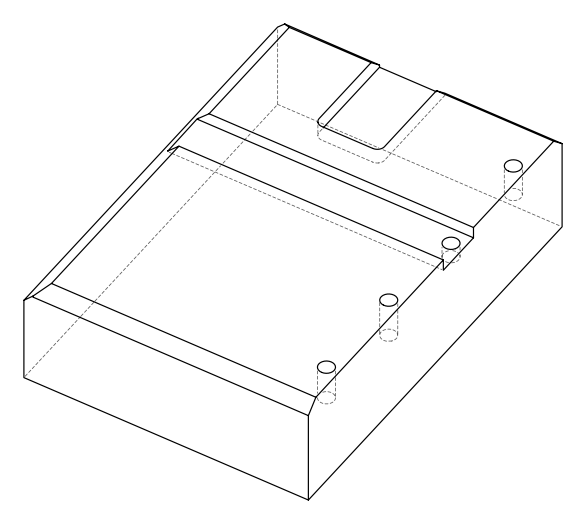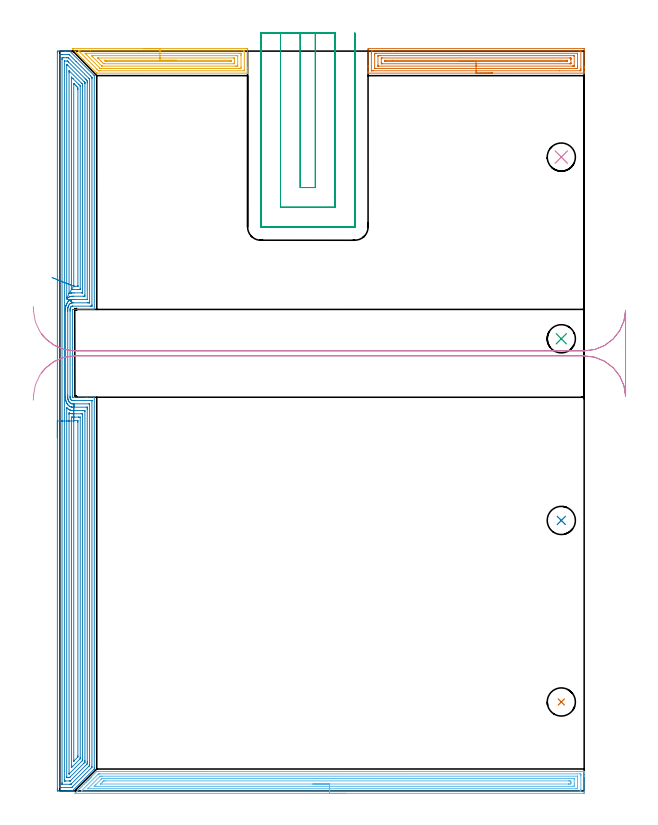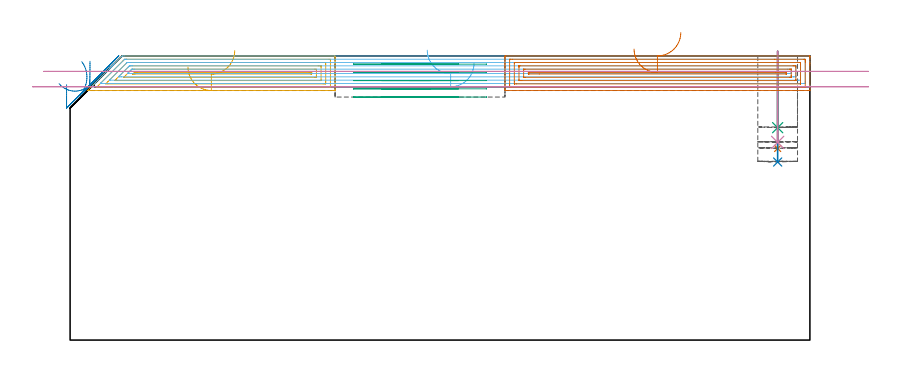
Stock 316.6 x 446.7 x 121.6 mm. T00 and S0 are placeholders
(PLAN: 10 operations, 3 tool changes, 63.5 min)
(1 INDEXABLE_INSERT_DRILL_BLIND_HOLE_FROM_SOLID | STEP1POCKET | NXT0302_005 | 0.17 min | 8923 mm3)
(2 INDEXABLE_INSERT_DRILL_BLIND_HOLE_FROM_SOLID_1 | STEP1POCKET_1 | NXT0302_005 | 0.19 min | 10237 mm3)
(3 INDEXABLE_INSERT_DRILL_BLIND_HOLE_FROM_SOLID_2 | STEP1POCKET_2 | NXT0302_005 | 0.08 min | 6908 mm3)
(4 INDEXABLE_INSERT_DRILL_BLIND_HOLE_FROM_SOLID_3 | STEP1POCKET_3 | NXT0302_005 | 0.16 min | 8335 mm3)
(5 AREA_MILL | FG_CHAMFER_SURFACE | UGT0205_001 | 4.94 min | 12959 mm3)
(6 AREA_MILL_1 | FG_CHAMFER_SURFACE_1 | UGT0205_001 | 12.31 min | 27298 mm3)
(7 AREA_MILL_2 | FG_CHAMFER_SURFACE_2 | UGT0205_001 | 6.47 min | 15081 mm3)
(8 AREA_MILL_3 | FG_CHAMFER_SURFACE_3 | UGT0205_001 | 27.09 min | 107655 mm3)
(9 MILL_SLOT | SLOT_PARTIAL_RECTANGULAR | UGT0201_134 | Follow Part, ap 3.975, ae 75% | 8.82 min | 144085 mm3)
(10 MILL_RECTANGULAR_SLOT | SLOT_RECTANGULAR | UGT0201_020 | Follow Part, ap 12.5, ae 75% | 3.27 min | 208171 mm3)
(TOOL NXT0302_005 | Index. Insert Drill 17mm [880-D1700L20-05] | D17 PA176 FL85 Z2)
(TOOL UGT0205_001 | Chamfer Mill 20 x 3 x 45 deg. | D20 FL50 Z2)
(TOOL UGT0201_134 | Carbide End Mill 15.9 | D15.9 FL30 Z4)
(TOOL UGT0201_020 | End mill 50 mm | D50 FL50 Z4)
(OP 1 INDEXABLE_INSERT_DRILL_BLIND_HOLE_FROM_SOLID)
G17 G21 G94 G90
T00 M6
G54
G17 G0 G90 X302.8 Y53.7 S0 M3
G43 Z131.6 H1
G94 G81 G98 Z82. F250. R123.6
G80
M5
M2
(OP 2 INDEXABLE_INSERT_DRILL_BLIND_HOLE_FROM_SOLID_1)
G17 G21 G94 G90
T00 M6
G54
G17 G0 G90 X302.8 Y163.3 S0 M3
G43 Z131.6 H1
G94 G81 G98 Z76.2 F250. R123.6
G80
M5
M2
(OP 3 INDEXABLE_INSERT_DRILL_BLIND_HOLE_FROM_SOLID_2)
G17 G21 G94 G90
T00 M6
G54
G17 G0 G90 X302.8 Y273. S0 M3
G43 Z131.6 H1
G94 G81 G98 Z90.9 F250. R110.4
G80
M5
M2
(OP 4 INDEXABLE_INSERT_DRILL_BLIND_HOLE_FROM_SOLID_3)
G17 G21 G94 G90
T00 M6
G54
G17 G0 G90 X302.8 Y382.7 S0 M3
G43 Z131.6 H1
G94 G81 G98 Z84.6 F250. R123.6
G80
M5
M2
(OP 5 AREA_MILL)
G17 G21 G94 G90
T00 M6
G54
G17 G0 G90 X50.45 Y448.2 S1061 M3
G43 Z131.6 H0
Z116.8
G94 G1 X50.488 Z115.928 F250.
X50.602 Z115.064
X50.791 Z114.212
X51.053 Z113.38
X51.387 Z112.574
X51.79 Z111.8
X52.259 Z111.064
X52.79 Z110.372
X53.379 Z109.729
X54.022 Z109.14
X54.714 Z108.608
X55.45 Z108.14
X56.224 Z107.737
X57.03 Z107.403
X57.862 Z107.141
X58.714 Z106.952
X59.579 Z106.838
X60.45 Z106.8
X112.768
X113.274 Y448.195 Z106.803
X113.39 Y448.192 Z106.806
X113.4 Y448.072 Z106.926
Y436.416 Z118.578
Y435.024 Z119.972
Y434.663 Z120.332
Y433.939 Z121.061
Y433.718 Z121.281
X113.397 Y433.557 Z121.436
X113.39 Y433.402 Z121.589
X113.215 Y433.4 Z121.6
X22.441
X22.305 Y433.404 Z121.589
X22.191 Y433.508 Z121.49
X14.392 Y441.307 Z113.692
X10.953 Y444.745 Z110.25
X10.815 Y444.884 Z110.114
X10.657 Y445.042 Z109.955
X10.514 Y445.184 Z109.812
X10.368 Y445.331 Z109.666
X10.227 Y445.472 Z109.526
X10.075 Y445.622 Z109.373
X9.921 Y445.779 Z109.219
X9.797 Y445.902 Z109.096
X9.637 Y446.061 Z108.934
X9.473 Y446.226 Z108.772
X9.367 Y446.332 Z108.666
X7.508 Y448.192 Z106.807
X7.52 Y448.195 Z106.805
X7.685 Y448.2 Z106.8
X60.45
Y446.786 Z108.214
X110.98 Y446.785 Z108.215
X111.136
X111.34 Y446.78 Z108.22
X111.384 Y446.779 Z108.221
X111.39 Y446.752 Z108.248
X111.394 Y446.717 Z108.283
X111.399 Y446.526 Z108.474
Y435.128 Z119.872
X111.396 Y434.99 Z120.01
X111.391 Y434.881 Z120.119
X111.386 Y434.821 Z120.179
X110.825 Y434.815 Z120.185
X24.23
X24.074
X23.336 Y434.821 Z120.179
X22.611 Y435.539 Z119.461
X22.441 Y435.709 Z119.291
X12.089 Y446.061 Z108.939
X11.709 Y446.442 Z108.558
X11.444 Y446.714 Z108.286
X11.392 Y446.77 Z108.23
X11.472 Y446.779 Z108.221
X11.709 Y446.783 Z108.217
X11.865 Y446.785 Z108.215
X12.604 Y446.786 Z108.214
X18.584
X60.45
Y445.372 Z109.628
X108.297 Z109.629
X109.001 Y445.37 Z109.63
X109.191 Y445.368 Z109.632
X109.373 Y445.365 Z109.635
X109.39 Y445.184 Z109.816
X109.397 Y444.982 Z110.018
X109.4 Y444.307 Z110.693
Y444.102 Z110.898
X109.399 Y437.089 Z117.911
X109.39 Y436.416 Z118.584
X109.375 Y436.235 Z118.765
X108.297 Y436.229 Z118.771
X25.124
X24.416 Y436.233 Z118.767
X24.379 Y436.235 Z118.765
X24.282 Y436.322 Z118.678
X24.23 Y436.37 Z118.63
X16.181 Y444.418 Z110.582
X15.42 Y445.184 Z109.816
X15.287 Y445.324 Z109.676
X15.265 Y445.365 Z109.635
X16.181 Y445.371 Z109.629
X60.45 Y445.372 Z109.628
Y443.957 Z111.043
X106.865
X107.248 Y443.956 Z111.044
X107.312 Y443.954 Z111.046
X107.379 Y443.951 Z111.049
X107.391 Y443.945 Z111.055
X107.394 Y443.921 Z111.079
X107.397 Y443.867 Z111.133
X107.4 Y443.433 Z111.567
Y438.172 Z116.828
X107.396 Y437.733 Z117.267
X107.393 Y437.678 Z117.322
X107.391 Y437.656 Z117.344
X107.366 Y437.65 Z117.35
X107.225 Y437.646 Z117.354
X107.044 Y437.644 Z117.356
X106.508 Y437.643 Z117.357
X106.151
X25.527
X25.46 Y437.644 Z117.356
X25.428 Y437.647 Z117.353
X25.415 Y437.649 Z117.351
X25.387 Y437.673 Z117.327
X25.124 Y437.926 Z117.074
X19.758 Y443.29 Z111.71
X19.619 Y443.43 Z111.57
X19.486 Y443.566 Z111.434
X19.237 Y443.823 Z111.177
X19.114 Y443.951 Z111.049
X19.145 Y443.953 Z111.047
X19.223 Y443.955 Z111.045
X19.758 Y443.957 Z111.043
X20.115
X60.45
Y442.543 Z112.457
X104.719
X105.163 Y442.539 Z112.461
X105.371 Y442.536 Z112.464
X105.39 Y442.421 Z112.579
X105.399 Y441.888 Z113.112
X105.4 Y440.133 Z114.867
X105.398 Y439.923 Z115.077
X105.391 Y439.265 Z115.735
X105.373 Y439.064 Z115.936
X105.161 Y439.061 Z115.939
X104.709 Y439.057 Z115.943
X26.902
X26.465 Y439.064 Z115.936
X26.018 Y439.489 Z115.511
X25.577 Y439.923 Z115.077
X25.124 Y440.374 Z114.626
X24.698 Y440.8 Z114.2
X23.821 Y441.677 Z113.323
X23.336 Y442.164 Z112.836
X23.095 Y442.41 Z112.59
X22.999 Y442.511 Z112.489
X22.98 Y442.537 Z112.463
X23.018 Y442.539 Z112.461
X23.124 Y442.541 Z112.459
X23.336 Y442.543 Z112.457
X60.45
Y441.129 Z113.871
X102.931
X103.266 Y441.127 Z113.873
X103.361 Y441.124 Z113.876
X103.384 Y441.122 Z113.878
X103.39 Y441.113 Z113.887
X103.394 Y441.076 Z113.924
X103.398 Y440.953 Z114.047
X103.399 Y440.8 Z114.2
Y440.57 Z114.43
X103.397 Y440.513 Z114.487
X103.392 Y440.485 Z114.515
X103.389 Y440.478 Z114.522
X103.377 Y440.476 Z114.524
X103.265 Y440.473 Z114.527
X102.931 Y440.471 Z114.529
X102.372
X28.701
X28.141 Y440.473 Z114.527
X27.807 Y440.476 Z114.524
X27.479 Y440.48 Z114.52
X27.152 Y440.8 Z114.2
X26.913 Y441.038 Z113.962
X26.849 Y441.11 Z113.89
X26.842 Y441.125 Z113.875
X26.844
X26.913 Y441.127 Z113.873
X27.472 Y441.129 Z113.871
X27.807
X60.45
X61.322 Z113.909
X62.187 Z114.023
X63.038 Z114.212
X63.87 Z114.474
X64.676 Z114.808
X65.45 Z115.211
X66.186 Z115.68
X66.878 Z116.211
X67.521 Z116.8
X68.111 Z117.443
X68.642 Z118.135
X69.11 Z118.871
X69.513 Z119.645
X69.847 Z120.451
X70.109 Z121.283
X70.298 Z122.135
X70.412 Z123.
X70.45 Z123.871
G0 Z131.6
M5
M2
(OP 6 AREA_MILL_1)
G17 G21 G94 G90
T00 M6
G54
G17 G0 G90 X172.85 Y-1.5 S1061 M3
G43 Z131.6 H0
Z118.4
G94 G1 X172.812 Z117.528 F250.
X172.698 Z116.664
X172.509 Z115.812
X172.247 Z114.98
X171.913 Z114.174
X171.51 Z113.4
X171.042 Z112.664
X170.51 Z111.972
X169.921 Z111.329
X169.278 Z110.74
X168.586 Z110.208
X167.85 Z109.74
X167.076 Z109.337
X166.27 Z109.003
X165.438 Z108.741
X164.586 Z108.552
X163.722 Z108.438
X162.85 Z108.4
X9.266
X9.119 Y-1.493 Z108.406
X9.266 Y-1.336 Z108.563
X9.712 Y-0.887 Z109.011
X10.417 Y-0.183 Z109.717
X10.605 Y0.006 Z109.904
X10.71 Y0.111 Z110.008
X11.298 Y0.698 Z110.598
X11.945 Y1.345 Z111.244
X12.837 Y2.238 Z112.137
X13.73 Y3.131 Z113.03
X14.623 Y4.024 Z113.923
X15.406 Y4.807 Z114.705
X15.516 Y4.918 Z114.814
X15.865 Y5.265 Z115.165
X16.052 Y5.452 Z115.352
X16.578 Y5.98 Z115.875
X16.745 Y6.146 Z116.044
X16.856 Y6.257 Z116.155
X17.018 Y6.421 Z116.315
X17.179 Y6.58 Z116.478
X17.302 Y6.703 Z116.601
X17.458 Y6.861 Z116.756
X17.613 Y7.014 Z116.912
X17.749 Y7.15 Z117.047
X17.899 Y7.301 Z117.196
X18.047 Y7.448 Z117.346
X18.195 Y7.596 Z117.494
X18.339 Y7.741 Z117.637
X18.481 Y7.882 Z117.78
X18.642 Y8.043 Z117.94
X18.779 Y8.181 Z118.077
X18.915 Y8.316 Z118.214
X19.088 Y8.489 Z118.387
X22.213 Y11.613 Z121.511
X22.299 Y11.694 Z121.592
X23.106 Y11.7 Z121.6
X316.434
X316.597 Y11.702 Z121.592
X316.598 Y11.701
X316.6 Y11.376 Z121.275
Y11.036 Z120.935
Y10.383 Z120.277
Y9.175 Z119.072
Y8.622 Z118.516
Y-0.786 Z109.111
X316.597 Y-1.063 Z108.834
X316.59 Y-1.492 Z108.406
X316.427 Y-1.496 Z108.402
X315.988 Y-1.5 Z108.4
X162.85
Y-0.086 Z109.814
X13.284 Y-0.085 Z109.815
X13.184 Y-0.084 Z109.816
X13.025 Y-0.079 Z109.821
X12.987 Y-0.072 Z109.828
X12.996 Y-0.061 Z109.839
X13.075 Y0.023 Z109.923
X13.16 Y0.11 Z110.01
X13.284 Y0.234 Z110.134
X23.106 Y10.056 Z119.956
X23.274 Y10.217 Z120.117
X23.325 Y10.264 Z120.164
X23.357 Y10.279 Z120.179
X23.403 Y10.281 Z120.181
X23.602 Y10.284 Z120.184
X23.999 Y10.286 Z120.186
X24.097
X314.202 Y10.285 Z120.185
X314.302 Y10.284 Z120.184
X314.562 Y10.279 Z120.179
X314.59 Y10.194 Z120.094
X314.597 Y9.993 Z119.893
X314.599 Y9.502 Z119.402
X314.6 Y9.11 Z119.01
X314.599 Y0.698 Z110.598
X314.598 Y0.308 Z110.208
X314.589 Y-0.079 Z109.821
X314.202 Y-0.084 Z109.816
X314.103 Y-0.085 Z109.815
X162.85 Y-0.086 Z109.814
Y1.328 Z111.228
X17.109 Y1.329 Z111.229
X16.875 Y1.331 Z111.231
X16.856 Y1.333 Z111.233
X16.847 Y1.336 Z111.236
X16.85 Y1.344 Z111.244
X16.856 Y1.355 Z111.255
X24.061 Y8.561 Z118.461
X24.125 Y8.622 Z118.522
X24.39 Y8.865 Z118.765
X24.642 Y8.869 Z118.769
X24.892 Y8.87 Z118.77
X25.532 Y8.871 Z118.771
X312.416
X312.5 Y8.87 Z118.77
X312.567 Y8.867 Z118.767
X312.582 Y8.865 Z118.765
X312.59 Y8.853 Z118.753
X312.593 Y8.803 Z118.703
X312.598 Y8.622 Z118.522
X312.6 Y8.441 Z118.341
Y2.278 Z112.178
X312.598 Y1.578 Z111.478
X312.596 Y1.401 Z111.301
X312.591 Y1.342 Z111.242
X312.541 Y1.335 Z111.235
X312.416 Y1.334 Z111.234
X311.776 Y1.329 Z111.229
X162.85 Y1.328 Z111.228
Y2.743 Z112.643
X21.925
X21.32 Y2.744 Z112.644
X21.029 Y2.746 Z112.646
X20.828 Y2.75 Z112.65
X20.724 Y2.764 Z112.664
X20.8 Y2.846 Z112.746
X20.862 Y2.911 Z112.811
X21.747 Y3.799 Z113.699
X24.892 Y6.944 Z116.844
X25.296 Y7.343 Z117.243
X25.369 Y7.412 Z117.312
X25.412 Y7.45 Z117.35
X25.483 Y7.452 Z117.352
X25.785 Y7.455 Z117.355
X26.073 Y7.457 Z117.357
X26.678
X310.026
X310.471 Y7.455 Z117.355
X310.571 Y7.452 Z117.352
X310.586 Y7.451 Z117.351
X310.59 Y7.437 Z117.337
X310.595 Y7.388 Z117.288
X310.598 Y7.289 Z117.189
X310.6 Y6.891 Z116.791
Y4.22 Z114.12
Y3.339 Z113.239
X310.596 Y2.914 Z112.814
X310.593 Y2.808 Z112.708
X310.59 Y2.76 Z112.66
X310.542 Y2.75 Z112.65
X310.338 Y2.747 Z112.647
X309.737 Y2.743 Z112.643
X309.449
X162.85
Y4.157 Z114.057
X24.828
X24.701 Y4.159 Z114.059
X24.617 Y4.162 Z114.062
X24.573 Y4.165 Z114.065
X24.578 Y4.173 Z114.073
X24.621 Y4.22 Z114.12
X24.754 Y4.356 Z114.256
X24.892 Y4.494 Z114.394
X25.785 Y5.387 Z115.287
X26.085 Y5.685 Z115.585
X26.387 Y5.98 Z115.88
X26.443 Y6.033 Z115.933
X26.551 Y6.039 Z115.939
X26.615 Y6.042 Z115.942
X26.678 Y6.043 Z115.943
X27.507
X307.058
X307.891 Y6.04 Z115.94
X307.951 Y6.036 Z115.936
X308.59 Y5.98 Z115.88
X308.598 Y5.343 Z115.243
X308.599 Y5.1 Z115.
X308.596 Y4.464 Z114.364
X308.59 Y4.22 Z114.12
X308.009 Y4.163 Z114.063
X307.951 Y4.161 Z114.061
X307.122 Y4.157 Z114.057
X307.058
X162.85
X161.978 Z114.095
X161.114 Z114.209
X160.262 Z114.398
X159.43 Z114.66
X158.624 Z114.994
X157.85 Z115.397
X157.114 Z115.865
X156.422 Z116.396
X155.779 Z116.986
X155.19 Z117.629
X154.658 Z118.321
X154.19 Z119.057
X153.787 Z119.831
X153.453 Z120.637
X153.191 Z121.469
X153.002 Z122.32
X152.888 Z123.185
X152.85 Z124.057
G0 Z131.6
M5
M2
(OP 7 AREA_MILL_2)
G17 G21 G94 G90
T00 M6
G54
G17 G0 G90 X261.35 Y433.4 S1061 M3
G43 Z131.6 H0
G94 G1 X261.312 Z130.728 F250.
X261.198 Z129.863
X261.009 Z129.012
X260.747 Z128.18
X260.413 Z127.374
X260.01 Z126.6
X259.542 Z125.864
X259.01 Z125.172
X258.421 Z124.529
X257.778 Z123.94
X257.086 Z123.408
X256.35 Z122.94
X255.576 Z122.537
X254.77 Z122.203
X253.938 Z121.941
X253.086 Z121.752
X252.222 Z121.638
X251.35 Z121.6
X186.25
X186.11 Y433.402 Z121.588
X186.103 Y433.528 Z121.465
X186.1 Y433.66 Z121.339
Y434.072 Z120.927
Y434.663 Z120.332
Y436.711 Z118.286
Y437.293 Z117.702
Y437.879 Z117.116
Y447.523 Z107.474
X186.104 Y447.814 Z107.183
X186.11 Y448.192 Z106.805
X186.308 Y448.196 Z106.802
X186.696 Y448.2 Z106.8
X316.004
X316.509 Y448.195 Z106.803
X316.59 Y448.192 Z106.806
X316.6 Y448.105 Z106.892
Y437.293 Z117.702
Y436.711 Z118.286
Y436.416 Z118.581
Y434.663 Z120.332
Y434.072 Z120.927
Y433.786 Z121.213
Y433.66 Z121.339
X316.597 Y433.528 Z121.465
X316.59 Y433.402 Z121.588
X316.45 Y433.4 Z121.6
X251.35
Y434.814 Z120.186
X189.217
X188.48 Y434.815 Z120.185
X188.323 Y434.817 Z120.183
X188.139 Y434.821 Z120.179
X188.109 Y434.829 Z120.171
X188.105 Y434.852 Z120.148
X188.103 Y434.878 Z120.122
X188.1 Y435.035 Z119.965
Y445.557 Z109.443
X188.102 Y446.061 Z108.939
X188.106 Y446.428 Z108.572
X188.121 Y446.779 Z108.221
X188.48 Y446.784 Z108.216
X188.635 Y446.785 Z108.215
X201.147 Y446.786 Z108.214
X313.483
X314.22 Y446.785 Z108.215
X314.377 Y446.783 Z108.217
X314.561 Y446.779 Z108.221
X314.591 Y446.772 Z108.228
X314.595 Y446.748 Z108.252
X314.597 Y446.722 Z108.278
X314.6 Y446.565 Z108.435
Y436.043 Z118.957
X314.598 Y435.539 Z119.461
X314.594 Y435.172 Z119.828
X314.579 Y434.821 Z120.179
X314.22 Y434.816 Z120.184
X314.065 Y434.815 Z120.185
X301.582 Y434.814 Z120.186
X251.35
Y436.228 Z118.772
X190.2 Y436.229 Z118.771
X190.149 Y436.232 Z118.768
X190.118 Y436.235 Z118.765
X190.11 Y436.239 Z118.761
X190.108 Y436.256 Z118.744
X190.102 Y436.416 Z118.584
X190.1 Y436.576 Z118.424
Y444.467 Z110.533
X190.102 Y445.184 Z109.816
X190.105 Y445.34 Z109.66
X190.11 Y445.362 Z109.638
X190.123 Y445.365 Z109.635
X190.168 Y445.368 Z109.632
X190.263 Y445.37 Z109.63
X190.964 Y445.372 Z109.628
X312.5 Y445.371 Z109.629
X312.551 Y445.368 Z109.632
X312.582 Y445.365 Z109.635
X312.59 Y445.361 Z109.639
X312.592 Y445.344 Z109.656
X312.598 Y445.184 Z109.816
X312.6 Y445.024 Z109.976
Y437.133 Z117.867
X312.598 Y436.416 Z118.584
X312.595 Y436.26 Z118.74
X312.59 Y436.238 Z118.762
X312.577 Y436.235 Z118.765
X312.532 Y436.232 Z118.768
X312.437 Y436.23 Z118.77
X311.736 Y436.228 Z118.772
X251.35
Y437.643 Z117.357
X192.583
X192.222 Y437.644 Z117.356
X192.152 Y437.645 Z117.355
X192.121 Y437.649 Z117.351
X192.11 Y437.651 Z117.349
X192.107 Y437.669 Z117.331
X192.104 Y437.758 Z117.242
X192.1 Y438.117 Z116.883
Y438.17 Z116.83
X192.101 Y443.43 Z111.57
X192.107 Y443.842 Z111.158
X192.11 Y443.939 Z111.061
X192.225 Y443.95 Z111.05
X192.406 Y443.954 Z111.046
X192.938 Y443.957 Z111.043
X193.294
X310.117
X310.478 Y443.956 Z111.044
X310.548 Y443.955 Z111.045
X310.579 Y443.951 Z111.049
X310.59 Y443.949 Z111.051
X310.593 Y443.931 Z111.069
X310.596 Y443.842 Z111.158
X310.6 Y443.483 Z111.517
Y443.43 Z111.57
X310.599 Y438.17 Z116.83
X310.593 Y437.758 Z117.242
X310.59 Y437.661 Z117.339
X310.475 Y437.65 Z117.35
X310.294 Y437.647 Z117.353
X309.762 Y437.644 Z117.356
X309.406 Y437.643 Z117.357
X251.35
Y439.057 Z115.943
X194.722
X194.281 Y439.059 Z115.941
X194.173 Y439.061 Z115.939
X194.122 Y439.064 Z115.936
X194.11 Y439.069 Z115.931
X194.107 Y439.088 Z115.912
X194.104 Y439.192 Z115.808
X194.1 Y439.658 Z115.342
Y439.923 Z115.077
X194.101 Y442.288 Z112.712
X194.104 Y442.492 Z112.508
X194.107 Y442.527 Z112.473
X194.112 Y442.537 Z112.463
X194.118 Y442.539 Z112.461
X194.171 Y442.542 Z112.458
X194.281 Y442.543 Z112.457
X194.722
X307.978
X308.419 Y442.541 Z112.459
X308.527 Y442.539 Z112.461
X308.578 Y442.536 Z112.464
X308.59 Y442.531 Z112.469
X308.593 Y442.512 Z112.488
X308.596 Y442.408 Z112.592
X308.6 Y441.942 Z113.058
Y441.677 Z113.323
Y439.923 Z115.077
X308.599 Y439.312 Z115.688
X308.596 Y439.108 Z115.892
X308.593 Y439.073 Z115.927
X308.588 Y439.063 Z115.937
X308.582 Y439.061 Z115.939
X308.529 Y439.058 Z115.942
X308.419 Y439.057 Z115.943
X307.978
X251.35
Y440.471 Z114.529
X196.506 Y440.472 Z114.528
X196.171 Y440.474 Z114.526
X196.128 Y440.476 Z114.524
X196.111 Y440.478 Z114.522
X196.109 Y440.491 Z114.509
X196.103 Y440.561 Z114.439
X196.101 Y440.667 Z114.333
Y440.8 Z114.2
X196.103 Y440.999 Z114.001
X196.108 Y441.099 Z113.901
X196.11 Y441.119 Z113.881
X196.126 Y441.122 Z113.878
X196.175 Y441.125 Z113.875
X196.506 Y441.128 Z113.872
X200.787 Y441.129 Z113.871
X306.194 Z113.872
X306.529 Y441.126 Z113.874
X306.572 Y441.124 Z113.876
X306.589 Y441.122 Z113.878
X306.591 Y441.109 Z113.891
X306.596 Y441.039 Z113.961
X306.599 Y440.933 Z114.067
Y440.8 Z114.2
X306.597 Y440.601 Z114.399
X306.592 Y440.502 Z114.498
X306.59 Y440.481 Z114.519
X306.574 Y440.478 Z114.522
X306.525 Y440.475 Z114.525
X306.194 Y440.472 Z114.528
X301.931 Y440.471 Z114.529
X251.35
X250.478 Z114.567
X249.614 Z114.681
X248.762 Z114.87
X247.93 Z115.132
X247.124 Z115.466
X246.35 Z115.869
X245.614 Z116.337
X244.922 Z116.868
X244.279 Z117.458
X243.69 Z118.101
X243.158 Z118.793
X242.69 Z119.529
X242.287 Z120.303
X241.953 Z121.109
X241.691 Z121.941
X241.502 Z122.792
X241.388 Z123.657
X241.35 Z124.529
G0 Z131.6
M5
M2
(OP 8 AREA_MILL_3)
G17 G21 G94 G90
T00 M6
G54
G17 G0 G90 X-1.5 Y213.35 S1061 M3
G43 Z131.6 H0
Z109.3
G94 G1 Y213.388 Z108.428 F250.
Y213.502 Z107.564
Y213.691 Z106.712
Y213.953 Z105.88
Y214.287 Z105.074
Y214.69 Z104.3
Y215.158 Z103.564
Y215.69 Z102.872
Y216.279 Z102.229
Y216.922 Z101.64
Y217.614 Z101.109
Y218.35 Z100.64
Y219.124 Z100.237
Y219.93 Z99.903
Y220.762 Z99.641
Y221.614 Z99.452
Y222.478 Z99.338
Y223.35 Z99.3
Y445.718
X-1.499 Y446.09 Z99.301
X-1.494 Y446.605 Z99.303
X-1.491 Y446.692 Z99.306
X-0.983 Y446.7 Z99.813
X2.561 Z103.356
X3.123 Z103.92
X3.447 Z104.244
X4.009 Z104.806
X4.333 Z105.129
X4.974 Z105.774
X5.663 Z106.462
X5.783 Y446.699 Z106.582
X6.009 Y446.69 Z106.805
X6.106 Y446.595 Z106.903
X6.164 Y446.537 Z106.962
X20.755 Y431.944 Z121.554
X20.795 Y431.894 Z121.59
X20.8 Y431.806 Z121.6
Y290.752
X20.794 Y290.708 Z121.591
X20.787 Y290.7 Z121.584
X7.864 Z108.662
X7.862
X7.6 Z108.4
Y238.262
X7.601 Y238.201 Z108.398
Y238.08
X7.6 Y237.748 Z108.4
Y237.7
X7.623 Z108.423
X7.878 Z108.674
X15.853 Z116.646
X16.608 Z117.406
X16.739 Z117.537
X20.649 Y237.699 Z121.447
X20.795 Y237.69 Z121.593
X20.8 Y237.634 Z121.6
Y14.001
X20.794 Y13.205 Z121.592
X20.728 Y13.128 Z121.528
X7.648 Y0.047 Z108.445
X7.599 Y0.01 Z108.396
X7.554 Y0. Z108.352
X7.435 Z108.234
X6.754 Z107.553
X6.106 Z106.901
X4.896 Z105.692
X4.333 Z105.128
X-0.983 Y0.001 Z99.814
X-1.199 Y0.003 Z99.598
X-1.492 Y0.008 Z99.306
X-1.494 Y0.095 Z99.303
X-1.499 Y0.61 Z99.301
X-1.5 Y1.13 Z99.3
Y223.35
X-0.086 Z100.714
Y444.293
X-0.084 Y444.525 Z100.716
X-0.081 Y444.635 Z100.719
X-0.079 Y444.681 Z100.721
X0.005 Y444.69 Z100.805
X0.399 Y444.698 Z101.199
X0.789 Y444.699 Z101.589
X1.283 Y444.7 Z102.083
X4.827 Z105.627
X5.219 Y444.699 Z106.019
X5.35 Y444.698 Z106.15
X5.455 Y444.694 Z106.255
X5.523 Y444.69 Z106.323
X5.578 Y444.66 Z106.378
X5.944 Y444.305 Z106.744
X9.74 Y440.511 Z110.54
X18.511 Y431.739 Z119.311
X19.327 Y430.914 Z120.127
X19.379 Y430.854 Z120.179
X19.381 Y430.803 Z120.181
X19.384 Y430.693 Z120.184
X19.385 Y430.473 Z120.185
X19.386 Y430.033 Z120.186
Y293.442
X19.383 Y292.99 Z120.183
X19.381 Y292.77 Z120.181
X19.379 Y292.723 Z120.179
X19.339 Y292.71 Z120.139
X19.232 Y292.704 Z120.032
X18.511 Y292.7 Z119.311
X18.35 Z119.15
X7.878 Y292.699 Z108.678
X7.72 Y292.697 Z108.52
X7.558 Y292.689 Z108.358
X7.356 Y292.66 Z108.156
X7.211 Y292.612 Z108.011
X7.045 Y292.538 Z107.845
X7.012 Y292.517 Z107.812
X6.992 Y292.502 Z107.792
X6.818 Y292.354 Z107.618
X6.701 Y292.231 Z107.501
X6.576 Y292.064 Z107.376
X6.478 Y291.901 Z107.278
X6.361 Y291.645 Z107.161
X6.297 Y291.452 Z107.097
X6.227 Y291.139 Z107.027
X6.193 Y290.752 Z106.993
X6.19 Y290.667 Z106.99
X6.186 Y289.86 Z106.986
Y289.819
Y238.08
X6.187 Y237.998 Z106.987
X6.195 Y237.593 Z106.995
X6.21 Y237.388 Z107.01
X6.24 Y237.188 Z107.04
X6.279 Y237.013 Z107.079
X6.348 Y236.79 Z107.148
X6.435 Y236.584 Z107.235
X6.603 Y236.295 Z107.403
X6.779 Y236.084 Z107.579
X6.992 Y235.905 Z107.792
X7.259 Y235.769 Z108.059
X7.424 Y235.726 Z108.224
X7.573 Y235.709 Z108.373
X7.878 Y235.704 Z108.678
X8.468 Y235.7 Z109.268
X8.764 Z109.564
X19.273 Y235.699 Z120.073
X19.319 Y235.697 Z120.119
X19.365 Y235.692 Z120.165
X19.379 Y235.688 Z120.179
X19.381 Y235.671 Z120.181
X19.383 Y235.62 Z120.183
X19.386 Y235.414 Z120.186
Y14.905
X19.38 Y14.453 Z120.18
X19.377 Y14.239 Z120.177
X19.272 Y14.127 Z120.072
X19.15 Y14.001 Z119.95
X7.545 Y2.395 Z108.345
X7.264 Y2.121 Z108.064
X7.172 Y2.034 Z107.972
X7.137 Y2.01 Z107.937
X7.09 Y2.006 Z107.89
X6.992 Y2.003 Z107.792
X6.497 Y2. Z107.297
X0.294 Y2.001 Z101.094
X0.049 Y2.006 Z100.849
X-0.053 Y2.01 Z100.747
X-0.079 Y2.022 Z100.721
X-0.081 Y2.068 Z100.719
X-0.084 Y2.173 Z100.716
X-0.086 Y2.383 Z100.714
Y223.35
X1.328 Z102.128
X1.329 Y441.627 Z102.129
X1.33 Y441.975 Z102.13
X1.334 Y442.519 Z102.134
X1.336 Y442.684 Z102.136
X1.501 Y442.695 Z102.301
X1.675 Y442.698 Z102.475
X2.382 Y442.7 Z103.182
X4.154 Z104.954
X4.333 Y442.699 Z105.133
X5.045 Y442.696 Z105.845
X5.083 Y442.69 Z105.883
X5.155 Y442.634 Z105.955
X5.219 Y442.578 Z106.019
X5.281 Y442.519 Z106.081
X17.625 Y430.175 Z118.425
X17.778 Y430.021 Z118.578
X17.933 Y429.856 Z118.733
X17.965 Y429.819 Z118.765
X17.967 Y429.802 Z118.767
X17.97 Y429.759 Z118.77
X17.971 Y429.672 Z118.771
Y295.216
X17.97 Y294.869 Z118.77
X17.967 Y294.751 Z118.767
X17.965 Y294.716 Z118.765
X17.944 Y294.71 Z118.744
X17.881 Y294.707 Z118.681
X17.625 Y294.702 Z118.425
X17.251 Y294.7 Z118.051
X16.739 Z117.539
X8.391 Y294.699 Z109.191
X7.878 Y294.694 Z108.678
X7.515 Y294.689 Z108.315
X7.265 Y294.657 Z108.065
X6.992 Y294.594 Z107.792
X6.793 Y294.524 Z107.593
X6.417 Y294.323 Z107.217
X6.239 Y294.189 Z107.039
X6.106 Y294.082 Z106.906
X5.784 Y293.754 Z106.584
X5.542 Y293.431 Z106.342
X5.42 Y293.229 Z106.22
X5.219 Y292.833 Z106.019
X5.13 Y292.628 Z105.93
X5.096 Y292.538 Z105.896
X4.988 Y292.208 Z105.788
X4.924 Y291.943 Z105.724
X4.859 Y291.645 Z105.659
X4.805 Y291.17 Z105.605
X4.779 Y290.752 Z105.579
X4.775 Y290.308 Z105.575
X4.772 Y289.86 Z105.572
Y289.418
Y238.973
Y238.531
X4.776 Y238.08 Z105.576
X4.78 Y237.63 Z105.58
X4.803 Y237.188 Z105.603
X4.88 Y236.637 Z105.68
X4.959 Y236.295 Z105.759
X5.021 Y236.092 Z105.821
X5.088 Y235.883 Z105.888
X5.219 Y235.555 Z106.019
X5.293 Y235.402 Z106.093
X5.374 Y235.247 Z106.174
X5.576 Y234.92 Z106.376
X5.748 Y234.7 Z106.548
X5.906 Y234.509 Z106.706
X6.106 Y234.324 Z106.906
X6.276 Y234.181 Z107.076
X6.452 Y234.056 Z107.252
X6.678 Y233.932 Z107.478
X6.992 Y233.805 Z107.792
X7.182 Y233.755 Z107.982
X7.387 Y233.725 Z108.187
X7.792 Y233.703 Z108.592
X7.878 Y233.701 Z108.678
X8.681 Y233.7 Z109.481
X17.625 Z118.425
X17.708 Y233.698 Z118.508
X17.873 Y233.692 Z118.673
X17.965 Y233.687 Z118.765
X17.967 Y233.665 Z118.767
X17.969 Y233.617 Z118.769
X17.971 Y233.268 Z118.771
Y15.786
X17.97 Y15.439 Z118.77
X17.967 Y15.321 Z118.767
X17.965 Y15.283 Z118.765
X17.95 Y15.261 Z118.75
X17.908 Y15.215 Z118.708
X17.625 Y14.924 Z118.425
X17.61 Y14.909 Z118.41
X6.88 Y4.181 Z107.68
X6.722 Y4.033 Z107.522
X6.678 Y4.01 Z107.478
X6.583 Y4.005 Z107.383
X6.464 Y4.002 Z107.264
X6.285 Y4. Z107.085
X6.106 Z106.906
X1.675 Y4.001 Z102.475
X1.496 Y4.003 Z102.296
X1.377 Y4.007 Z102.177
X1.338 Y4.01 Z102.138
X1.335 Y4.024 Z102.135
X1.332 Y4.064 Z102.132
X1.33 Y4.181 Z102.13
X1.329 Y4.529 Z102.129
Y5.073
X1.328 Y223.35 Z102.128
X2.743 Z103.543
Y440.551
X2.744 Y440.652 Z103.544
X2.746 Y440.681 Z103.546
X2.749 Y440.689 Z103.549
X2.756 Y440.693 Z103.556
X2.808 Y440.697 Z103.608
X3.021 Y440.699 Z103.821
X4.367 Y440.7 Z105.167
X4.58 Y440.693 Z105.38
X4.631 Y440.69 Z105.431
X4.74 Y440.599 Z105.54
X4.931 Y440.414 Z105.731
X5.219 Y440.13 Z106.019
X15.33 Y430.021 Z116.13
X15.853 Y429.496 Z116.653
X16.213 Y429.128 Z117.013
X16.55 Y428.768 Z117.35
X16.555 Y428.42 Z117.355
X16.556 Y428.235 Z117.356
X16.557 Y427.526 Z117.357
Y296.824
X16.556 Y296.736 Z117.356
X16.554 Y296.715 Z117.354
X16.552 Y296.712 Z117.352
X16.536 Y296.708 Z117.336
X16.451 Y296.704 Z117.251
X16.152 Y296.7 Z116.952
X8.764 Z109.564
X8.179 Y296.698 Z108.979
X7.878 Y296.69 Z108.678
X7.319 Y296.672 Z108.119
X6.992 Y296.62 Z107.792
X6.591 Y296.513 Z107.391
X6.383 Y296.437 Z107.183
X6.106 Y296.297 Z106.906
X5.984 Y296.231 Z106.784
X5.78 Y296.109 Z106.58
X5.461 Y295.865 Z106.261
X5.219 Y295.644 Z106.019
X5.009 Y295.429 Z105.809
X4.819 Y295.216 Z105.619
X4.611 Y294.937 Z105.411
X4.333 Y294.51 Z105.133
X4.266 Y294.392 Z105.066
X4.23 Y294.323 Z105.03
X3.976 Y293.791 Z104.776
X3.83 Y293.431 Z104.63
X3.735 Y293.141 Z104.535
X3.656 Y292.879 Z104.456
X3.572 Y292.538 Z104.372
X3.55 Y292.434 Z104.35
X3.447 Y291.882 Z104.247
X3.423 Y291.67 Z104.223
X3.421 Y291.645 Z104.221
X3.369 Y290.953 Z104.169
X3.362 Y290.838 Z104.162
X3.361 Y290.752 Z104.161
X3.358 Y290.062 Z104.158
X3.357 Y289.95 Z104.157
X3.358 Y238.17 Z104.158
X3.359 Y238.08 Z104.159
X3.373 Y237.363 Z104.173
X3.376 Y237.26 Z104.176
X3.38 Y237.188 Z104.18
X3.392 Y237.046 Z104.192
X3.447 Y236.525 Z104.247
X3.48 Y236.295 Z104.28
X3.487 Y236.255 Z104.287
X3.59 Y235.783 Z104.39
X3.691 Y235.402 Z104.491
X3.805 Y235.042 Z104.605
X4.016 Y234.509 Z104.816
X4.117 Y234.292 Z104.917
X4.333 Y233.902 Z105.133
X4.504 Y233.617 Z105.304
X4.808 Y233.205 Z105.608
X5.006 Y232.967 Z105.806
X5.219 Y232.746 Z106.019
X5.242 Y232.724 Z106.042
X5.482 Y232.522 Z106.282
X5.718 Y232.339 Z106.518
X5.931 Y232.197 Z106.731
X6.106 Y232.106 Z106.906
X6.284 Y232.018 Z107.084
X6.735 Y231.831 Z107.535
X6.992 Y231.77 Z107.792
X7.069 Y231.754 Z107.869
X7.297 Y231.729 Z108.097
X7.495 Y231.719 Z108.295
X7.878 Y231.704 Z108.678
X8.007 Y231.701 Z108.807
X16.288 Y231.699 Z117.088
X16.44 Y231.697 Z117.24
X16.516 Y231.693 Z117.316
X16.548 Y231.69 Z117.348
X16.55 Y231.667 Z117.35
X16.556 Y231.122 Z117.356
X16.557 Y230.938 Z117.357
Y230.229
Y17.572
X16.556 Y16.863 Z117.356
X16.555 Y16.679 Z117.355
X16.55 Y16.329 Z117.35
X16.384 Y16.144 Z117.184
X16.037 Y15.786 Z116.837
X6.606 Y6.355 Z107.406
X6.438 Y6.19 Z107.238
X6.303 Y6.06 Z107.103
X6.261 Y6.021 Z107.061
X6.211 Y6.01 Z107.011
X6.106 Y6.002 Z106.906
X6.071 Y6. Z106.871
X3.414 Z104.214
X3.011 Y6.002 Z103.811
X2.81 Y6.006 Z103.61
X2.761 Y6.01 Z103.561
X2.749 Y6.016 Z103.549
X2.747 Y6.032 Z103.547
X2.745 Y6.097 Z103.545
X2.743 Y6.676 Z103.543
Y6.859
Y223.35
X4.157 Z104.957
Y230.938
X4.158 Y231.115 Z104.958
X4.162 Y231.293 Z104.962
X4.163 Y231.329 Z104.963
X4.188 Y231.312 Z104.988
X4.253 Y231.255 Z105.053
X4.333 Y231.182 Z105.133
X4.604 Y230.938 Z105.404
X4.94 Y230.662 Z105.74
X5.219 Y230.461 Z106.019
X5.471 Y230.306 Z106.271
X5.996 Y230.046 Z106.796
X6.106 Y230.001 Z106.906
X6.179 Y229.972 Z106.979
X6.462 Y229.876 Z107.262
X6.664 Y229.825 Z107.464
X6.992 Y229.762 Z107.792
X7.308 Y229.727 Z108.108
X7.878 Y229.71 Z108.678
X8.219 Y229.702 Z109.019
X8.764 Y229.7 Z109.564
X9.107 Z109.907
X14.081 Y229.699 Z114.881
X14.425 Y229.698 Z115.225
X14.967 Y229.69 Z115.767
X15.136 Y229.677 Z115.936
X15.141 Y229.331 Z115.941
X15.142 Y229.153 Z115.942
X15.143 Y18.287 Z115.943
X15.14 Y17.572 Z115.94
X15.137 Y17.4 Z115.937
X15.134 Y17.344 Z115.934
X15.098 Y17.306 Z115.898
X14.967 Y17.168 Z115.767
X14.724 Y16.923 Z115.524
X14.481 Y16.679 Z115.281
X6.275 Y8.474 Z107.075
X6.106 Y8.307 Z106.906
X5.825 Y8.035 Z106.625
X5.778 Y8.01 Z106.578
X5.699 Y8.006 Z106.499
X5.539 Y8.003 Z106.339
X5.219 Y8.001 Z106.019
X4.973 Y8. Z105.773
X4.333 Y8.003 Z105.133
X4.242 Y8.005 Z105.042
X4.187 Y8.01 Z104.987
X4.164 Y8.017 Z104.964
X4.157 Y8.644 Z104.957
Y223.35
X5.571 Z106.371
Y227.367
Y227.905
X5.573 Y228.085 Z106.373
X5.575 Y228.115 Z106.375
X5.577 Y228.122 Z106.377
X5.584 Z106.384
X5.648 Y228.103 Z106.448
X5.763 Y228.063 Z106.563
X6.106 Y227.941 Z106.906
X6.531 Y227.832 Z107.331
X6.992 Y227.756 Z107.792
X7.53 Y227.718 Z108.33
X7.878 Y227.709 Z108.678
X8.433 Y227.701 Z109.233
X12.865 Y227.699 Z113.665
X13.194 Y227.696 Z113.994
X13.525 Y227.69 Z114.325
X13.722 Y227.681 Z114.522
X13.725 Y227.547 Z114.525
X13.727 Y227.367 Z114.527
X13.729 Y226.829 Z114.529
Y226.475
Y19.357
X13.727 Y18.821 Z114.527
X13.723 Y18.465 Z114.523
X13.722 Y18.401 Z114.522
X13.687 Y18.347 Z114.487
X13.606 Y18.26 Z114.406
X13.503 Y18.153 Z114.303
X13.194 Y17.842 Z113.994
X13.06 Y17.707 Z113.86
X5.711 Y10.359 Z106.511
X5.673 Y10.322 Z106.473
X5.612 Y10.267 Z106.412
X5.578 Y10.238 Z106.378
X5.576 Y10.267 Z106.376
X5.573 Y10.33 Z106.373
X5.572 Y10.43 Z106.372
X5.571 Y10.636 Z106.371
Y223.35
X6.985 Z107.785
X6.986 Y225.588 Z107.786
X6.992 Y225.734 Z107.792
X7.755 Y225.705 Z108.555
X7.878 Y225.704 Z108.678
X8.646 Y225.7 Z109.446
X11.305 Z112.105
X11.422 Z112.222
X12.195 Y225.696 Z112.995
X12.308 Y225.69 Z113.108
X12.314 Y225.582 Z113.114
Y225.576
X12.315 Y20.25 Z113.115
X12.308 Y19.418 Z113.108
X12.282 Y19.384 Z113.082
X12.259 Y19.357 Z113.059
X7.796 Y14.894 Z108.596
X7.39 Y14.492 Z108.19
X6.992 Y14.101 Z107.792
X6.985 Y14.894 Z107.785
Y223.35
X8.402 Y223.334 Z109.202
X8.405 Y223.637 Z109.205
X8.406 Y223.68 Z109.206
X8.42 Y223.69 Z109.22
X8.468 Y223.694 Z109.268
X8.566 Y223.698 Z109.366
X8.764 Y223.7 Z109.564
X8.859 Z109.659
X10.633 Y223.699 Z111.433
X10.885 Y223.69 Z111.685
X10.893 Y223.611 Z111.693
X10.897 Y223.433 Z111.697
X10.9 Y222.904 Z111.7
Y222.537
Y21.143
X10.899 Y20.777 Z111.699
X10.895 Y20.513 Z111.695
X10.893 Y20.452 Z111.693
X10.845 Y20.4 Z111.645
X10.702 Y20.25 Z111.502
X8.688 Y18.234 Z109.488
X8.536 Y18.085 Z109.336
X8.435 Y17.99 Z109.235
X8.404 Y17.963 Z109.204
Y17.964
X8.402 Y17.993 Z109.202
X8.4 Y18.097 Z109.2
Y222.904
X8.401 Y223.269 Z109.201
X8.402 Y223.334 Z109.202
X8.411 Y224.205 Z109.25
X8.421 Y225.069 Z109.373
X8.431 Y225.918 Z109.571
X8.44 Y226.747 Z109.843
X8.449 Y227.549 Z110.186
X8.457 Y228.319 Z110.597
X8.466 Y229.049 Z111.074
X8.473 Y229.735 Z111.613
X8.48 Y230.372 Z112.209
X8.487 Y230.954 Z112.859
X8.493 Y231.477 Z113.557
X8.498 Y231.938 Z114.298
X8.502 Y232.332 Z115.076
X8.506 Y232.656 Z115.886
X8.509 Y232.909 Z116.721
X8.511 Y233.089 Z117.575
X8.512 Y233.193 Z118.441
Y233.221 Z119.313
G0 Z131.6
X4.983 Y296.714
Z119.136
G1 X5.469 Y296.458 Z118.459
X5.901 Y296.231 Z117.735
X6.275 Y296.034 Z116.972
X6.589 Y295.868 Z116.175
X6.841 Y295.736 Z115.351
X7.028 Y295.638 Z114.504
X7.148 Y295.574 Z113.643
X7.202 Y295.546 Z112.772
X7.189 Y295.553 Z111.9
X7.108 Y295.595 Z111.032
X6.961 Y295.673 Z110.176
X6.748 Y295.785 Z109.337
X6.472 Y295.93 Z108.523
X6.134 Y296.108 Z107.739
X5.736 Y296.318 Z106.991
X5.282 Y296.556 Z106.285
X4.776 Y296.823 Z105.627
X4.221 Y297.115 Z105.021
X4.164 Y297.145 Z104.964
X4.161 Y297.175 Z104.961
X4.157 Y297.894 Z104.957
Y298.072
X4.158 Y438.056 Z104.958
X4.159 Y438.231 Z104.959
X4.164 Y438.411 Z104.964
X4.18 Y438.688 Z104.98
X4.213 Y438.677 Z105.013
X4.259 Y438.637 Z105.059
X4.333 Y438.567 Z105.133
X4.846 Y438.056 Z105.646
X14.666 Y428.235 Z115.466
X14.967 Y427.93 Z115.767
X15.109 Y427.781 Z115.909
X15.136 Y427.73 Z115.936
X15.14 Y427.639 Z115.94
X15.142 Y427.52 Z115.942
X15.143 Y427.343 Z115.943
Y427.165
X15.142 Y299.503 Z115.942
X15.136 Y298.787 Z115.936
X15.133 Y298.71 Z115.933
X15.051 Y298.702 Z115.851
X14.967 Y298.701 Z115.767
X14.167 Y298.7 Z114.967
X7.965 Y298.699 Z108.765
X7.878 Y298.696 Z108.678
X7.124 Y298.654 Z107.924
X6.992 Y298.634 Z107.792
X6.655 Y298.566 Z107.455
X6.395 Y298.496 Z107.195
X6.106 Y298.402 Z106.906
X5.759 Y298.244 Z106.559
X5.219 Y297.951 Z106.019
X5.184 Y297.93 Z105.984
X5.131 Y297.894 Z105.931
X4.687 Y297.538 Z105.487
X4.221 Y297.115 Z105.021
X5.576 Y300.283 Z106.376
X5.575 Y300.292 Z106.375
X5.573 Y300.328 Z106.373
X5.572 Y300.393 Z106.372
X5.571 Y300.573 Z106.371
Y433.592
X5.572 Y434.13 Z106.372
X5.574 Y434.485 Z106.374
X5.578 Y434.806 Z106.378
X5.584 Y434.857 Z106.384
X5.704 Y434.74 Z106.504
X5.967 Y434.485 Z106.767
X13.194 Y427.258 Z113.994
X13.595 Y426.852 Z114.395
X13.695 Y426.749 Z114.495
X13.717 Y426.723 Z114.517
X13.722 Y426.693 Z114.522
X13.725 Y426.629 Z114.525
X13.727 Y426.45 Z114.527
X13.729 Y425.912 Z114.529
Y425.557
Y300.927
X13.727 Y300.748 Z114.527
X13.725 Y300.718 Z114.525
X13.722 Y300.71 Z114.522
X13.716 Y300.706 Z114.516
X13.669 Y300.702 Z114.469
X13.574 Y300.701 Z114.374
X13.194 Y300.7 Z113.994
X8.638 Y300.699 Z109.438
X7.878 Y300.69 Z108.678
X7.077 Y300.659 Z107.877
X6.992 Y300.651 Z107.792
X6.923 Y300.642 Z107.723
X6.543 Y300.573 Z107.343
X6.193 Y300.484 Z106.993
X6.106 Y300.459 Z106.906
X5.948 Y300.408 Z106.748
X5.703 Y300.326 Z106.503
X5.576 Y300.283 Z106.376
X6.992 Y302.668 Z107.792
X6.985 Y303.257 Z107.785
X6.986 Y430.92 Z107.786
X6.992 Y430.999 Z107.792
X7.084 Y430.914 Z107.884
X7.878 Y430.125 Z108.678
X7.982 Y430.021 Z108.782
X11.552 Y426.45 Z112.352
X12.308 Y425.682 Z113.108
X12.314 Y425.557 Z113.114
X12.315 Y425.551 Z113.115
Y303.251
X12.308 Y302.71 Z113.108
X11.966 Y302.703 Z112.766
X11.422 Y302.701 Z112.222
X11.083 Y302.7 Z111.883
X8.426 Y302.699 Z109.226
X7.878 Y302.691 Z108.678
X7.554 Y302.685 Z108.354
X6.992 Y302.668 Z107.792
X8.406 Y304.72 Z109.206
X8.404 Y304.752 Z109.204
X8.401 Y304.816 Z109.201
X8.4 Y304.914 Z109.2
Y305.036
Y426.939
X8.401 Y427.037 Z109.201
X8.404 Y427.102 Z109.204
X8.405 Y427.127 Z109.205
X8.426 Y427.115 Z109.226
X8.764 Y426.785 Z109.564
X9.103 Y426.45 Z109.903
X9.65 Y425.903 Z110.45
X9.996 Y425.557 Z110.796
X10.536 Y425.014 Z111.336
X10.882 Y424.664 Z111.682
X10.893 Y424.304 Z111.693
X10.898 Y423.772 Z111.698
X10.9 Y423.405 Z111.7
Y305.036
X10.899 Y304.853 Z111.699
X10.896 Y304.761 Z111.696
X10.894 Y304.719 Z111.694
X10.888 Y304.709 Z111.688
X10.866 Y304.704 Z111.666
X10.536 Y304.702 Z111.336
X9.097 Y304.701 Z109.897
X8.764 Y304.705 Z109.564
X8.431 Y304.71 Z109.231
X8.406 Y304.72 Z109.206
X7.789 Y304.967 Z108.641
X7.128 Y305.231 Z108.136
X6.429 Y305.51 Z107.694
X5.697 Y305.802 Z107.32
X4.938 Y306.105 Z107.017
X4.157 Y306.417 Z106.785
X3.36 Y306.735 Z106.628
X2.553 Y307.058 Z106.546
X1.743 Y307.381 Z106.54
X0.936 Y307.704 Z106.611
X0.137 Y308.023 Z106.756
X-0.647 Y308.336 Z106.976
X-1.41 Y308.641 Z107.269
X-2.147 Y308.935 Z107.633
X-2.851 Y309.216 Z108.064
X-3.518 Y309.482 Z108.56
X-4.142 Y309.732 Z109.116
X-4.719 Y309.962 Z109.729
G0 Z131.6
M5
M2
(OP 9 MILL_SLOT)
G17 G21 G94 G90
T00 M6
G54
G17 G0 G90 X145.165 Y457.65 S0 M3
G43 Z131.6 H0
Z118.08
G94 G1 X145.198 Y454.65 F250.
G2 X145.2 Y454.381 R23.85 F500.
G1 Y364.3
X154.3
Y454.381
G2 X154.302 Y454.65 R23.85
G1 X154.335 Y457.65 F250.
X133.204 Y457.649
X133.272 Y454.65
G2 X133.275 Y454.381 R11.925 F500.
G1 Y352.375
X166.225
Y454.381
G2 X166.228 Y454.65 R11.925
G1 X166.296 Y457.649 F250.
X121.35 Y457.381
Y454.381
Y340.5 F500.
X121.348 Y340.47
X121.37 Y340.448
X121.4 Y340.45
X178.1
X178.13 Y340.448
X178.152 Y340.47
X178.15 Y340.5
Y454.381
Y457.381 F250.
G0 X145.189 Y457.65 Z114.56
G1 X145.2 Y454.65
Y454.563 F500.
Y364.3
X154.3
Y454.56
Y454.65
X154.312 Y457.65 F250.
X133.253
X133.275 Y454.65
Y454.563 F500.
Y352.375
X166.225
Y454.56
Y454.65
X166.248 Y457.65 F250.
X121.35 Y457.563
Y454.563
Y340.5 F500.
X121.348 Y340.47
X121.37 Y340.448
X121.4 Y340.45
X178.1
X178.13 Y340.448
X178.152 Y340.47
X178.15 Y340.5
Y454.56
Y457.56 F250.
G0 X145.2 Y457.65 Z111.04
G1 Y454.65
Y364.3 F500.
X154.3
Y454.65
Y457.65 F250.
X133.275
Y454.65
Y352.375 F500.
X166.225
Y454.65
Y457.65 F250.
X121.35
Y454.65
Y340.5 F500.
X121.348 Y340.47
X121.37 Y340.448
X121.4 Y340.45
X178.1
X178.13 Y340.448
X178.152 Y340.47
X178.15 Y340.5
Y454.65
Y457.65 F250.
G0 X145.2 Z107.52
G1 Y454.65
Y364.3 F500.
X154.3
Y454.65
Y457.65 F250.
X133.275
Y454.65
Y352.375 F500.
X166.225
Y454.65
Y457.65 F250.
X121.35
Y454.65
Y340.5 F500.
X121.348 Y340.47
X121.37 Y340.448
X121.4 Y340.45
X178.1
X178.13 Y340.448
X178.152 Y340.47
X178.15 Y340.5
Y454.65
Y457.65 F250.
G0 X145.2 Z104.
G1 Y454.65
Y364.3 F500.
X154.3
Y454.65
Y457.65 F250.
X133.275
Y454.65
Y352.375 F500.
X166.225
Y454.65
Y457.65 F250.
X121.35
Y454.65
Y340.5 F500.
X121.348 Y340.47
X121.37 Y340.448
X121.4 Y340.45
X178.1
X178.13 Y340.448
X178.152 Y340.47
X178.15 Y340.5
Y454.65
Y457.65 F250.
G0 Z131.6
M5
M2
(OP 10 MILL_RECTANGULAR_SLOT)
G17 G21 G94 G90
T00 M6
G54
G17 G0 G90 X-11.305 Y252.453 S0 M3
G43 Z131.6 H0
Z115.
G94 G1 X-9.27 Y254.657 F250.
G2 X9.1 Y262.7 R25. F500.
G1 X316.6
G2 X341.59 Y238.407 R25.
G1 X341.6
Y289.993
X341.59
G2 X316.6 Y265.7 R25.
G1 X9.1
G2 X-9.27 Y273.743 R25.
G1 X-11.305 Y275.947 F250.
G0 Z131.6
X-16.018 Y235.949
Z108.4
G1 X-15.869 Y238.945
G2 X9.1 Y262.7 R25. F500.
G1 X316.6
G2 X341.59 Y238.407 R25.
G1 X341.6
Y289.993
X341.59
G2 X316.6 Y265.7 R25.
G1 X9.1
G2 X-15.869 Y289.455 R25.
G1 X-16.018 Y292.451 F250.
G0 Z131.6
M5
M2
